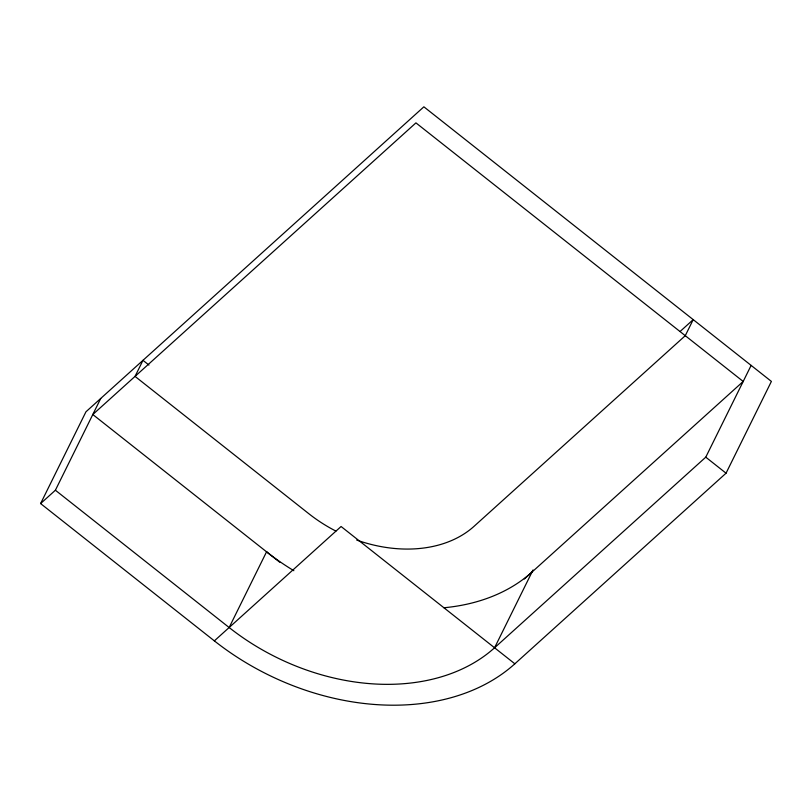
<?xml version="1.0" encoding="UTF-8"?>
<svg xmlns="http://www.w3.org/2000/svg" width="812" height="812" viewBox="0 0 812 812"><rect width="100%" height="100%" fill="white"/><g stroke="black" fill="none" stroke-linecap="round" stroke-linejoin="round"><path stroke-width="1.22" d="M40.6 503.572L85.95 411.796L423.874 106.819L771.4 381.417L726.05 473.193L514.849 663.8A225.563 165.232 26.3 0 1 214.358 640.871L40.6 503.572L55.389 490.225L100.739 398.459M55.389 490.225L229.146 627.524L266.661 551.622M229.146 627.524A199.244 145.957 26.3 0 0 494.569 647.783L533.048 569.933M494.569 647.783L705.77 457.166L751.13 365.4M214.358 640.871L341.081 526.501L514.849 663.8M680.07 331.499L693.204 319.634L685.267 335.691L474.066 526.308A124.063 90.883 26.3 0 1 356.732 540.071M524.319 578.997L743.193 381.457L415.937 122.876L92.801 414.516L279.805 562.28M705.77 457.166L726.05 473.193M148.941 365.045L142.983 360.335L135.046 376.392L308.804 513.692A124.063 90.883 26.3 0 0 335.914 531.099M531.992 572.074A199.244 145.957 26.3 0 1 443.931 607.762M293.853 570.704A199.244 145.957 26.3 0 1 266.559 551.815"/></g></svg>
